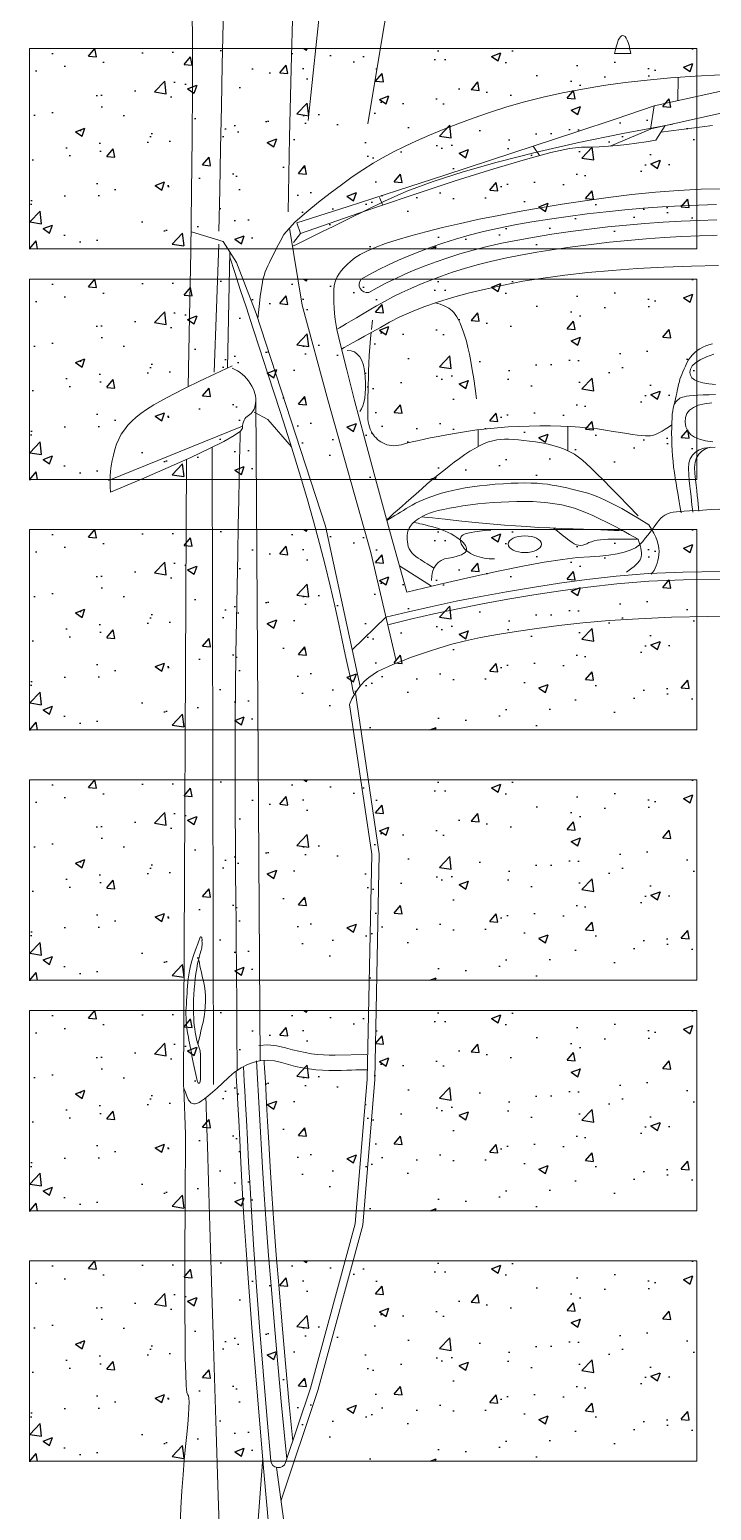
# Model space of a CAD drawing. Header units: millimetres. Extents: x 971.3 to 1010.6, y 593 to 619.8.
# Drawn here: x 979.431 to 980.453, y 597.868 to 600.087 of the extents above; entities that cross this region are included whole.
import ezdxf

# ---------------------------------------------------------------- set-up
doc = ezdxf.new("R2010")
doc.units = ezdxf.units.MM
doc.layers.add('1', color=253, linetype='Continuous', lineweight=0)
doc.layers.add('_mobiliário', color=7, linetype='Continuous', lineweight=5)
doc.layers.add('JANELA-V', color=40, linetype='Continuous')

# ---------------------------------------------------------------- blocks, each defined once
blk = doc.blocks.new('A$C0D511125')
at = {"layer": '_mobiliário'}
for p, q in [((1.3179, 0.8083), (1.2963, 0.822)), ((1.2674, 0.8056), (1.3019, 0.8003)), ((1.1901, 0.7711), (1.1903, 0.7472)), ((1.4393, 0.275), (1.4571, 0.2589)), ((1.4399, 0.2783), (1.4558, 0.2836)), ((1.4691, 0.273), (1.4558, 0.2836)), ((3.0099, 0.2185), (3.0697, 0.2231)), ((3.0697, 0.2231), (3.1351, 0.2283)), ((3.1351, 0.2283), (3.206, 0.2342)), ((3.136, 0.217), (3.207, 0.2229)), ((3.207, 0.2229), (3.2835, 0.2295)), ((3.435, 0.2148), (3.263, 0.2277)), ((3.2835, 0.2295), (3.3656, 0.2368)), ((2.6852, 0.1994), (2.7067, 0.2005)), ((2.7067, 0.2005), (2.7212, 0.2013)), ((2.7212, 0.2013), (2.7404, 0.2023)), ((2.7404, 0.2023), (2.7643, 0.2036)), ((2.7643, 0.2036), (2.7929, 0.2052)), ((2.7643, 0.2036), (2.7929, 0.2052)), ((2.7929, 0.2052), (2.8262, 0.2069)), ((2.8262, 0.2069), (2.8642, 0.209)), ((2.8268, 0.1956), (2.8648, 0.1976)), ((2.8641, 0.209), (2.9072, 0.2115)), ((2.8648, 0.1976), (2.9079, 0.2001)), ((2.9071, 0.2115), (2.9558, 0.2147)), ((2.9079, 0.2001), (2.9565, 0.2033)), ((2.9557, 0.2147), (3.01, 0.2185)), ((2.9565, 0.2033), (3.0108, 0.2072)), ((3.0108, 0.2072), (3.0706, 0.2117)), ((3.0706, 0.2117), (3.136, 0.217)), ((2.6922, 0.1884), (2.6974, 0.1887)), ((2.6974, 0.1887), (2.7073, 0.1892)), ((2.7073, 0.1892), (2.7218, 0.19)), ((2.7218, 0.19), (2.741, 0.191)), ((2.741, 0.191), (2.7649, 0.1923)), ((2.7649, 0.1923), (2.7935, 0.1938)), ((2.7935, 0.1938), (2.8268, 0.1956)), ((1.6607, 0.1561), (1.4718, 0.163)), ((2.7172, 0.1115), (2.7852, 0.1137))]:
    blk.add_line(p, q, dxfattribs=at)
for points in [[(1.8683, 0.8453), (1.8632, 0.8444), (1.8577, 0.8435), (1.8518, 0.8425), (1.8456, 0.8415), (1.8389, 0.8404), (1.8319, 0.8392), (1.8245, 0.838), (1.8167, 0.8367), (1.8087, 0.8355), (1.8007, 0.8344), (1.7925, 0.8335), (1.7842, 0.8327), (1.7759, 0.8322), (1.7675, 0.8317), (1.759, 0.8315), (1.7504, 0.8314), (1.7422, 0.8315), (1.7348, 0.8317), (1.7283, 0.832), (1.7225, 0.8324), (1.7176, 0.833), (1.7136, 0.8336), (1.7104, 0.8345), (1.7079, 0.8354), (1.706, 0.8364), (1.7043, 0.8376), (1.7027, 0.8389), (1.7013, 0.8404), (1.7001, 0.8419), (1.699, 0.8436), (1.6981, 0.8454), (1.6973, 0.8473), (1.6967, 0.8498), (1.6961, 0.8534), (1.6955, 0.8579), (1.695, 0.8635), (1.6945, 0.8702), (1.6941, 0.8779), (1.6937, 0.8866), (1.6934, 0.8963)], [(1.2216, 0.9039), (1.2235, 0.866), (1.226, 0.8299), (1.2293, 0.7955), (1.2332, 0.7626), (1.2376, 0.7307), (1.2427, 0.7), (1.2484, 0.6703), (1.2547, 0.6418), (1.2616, 0.6143), (1.2691, 0.5879), (1.2772, 0.5627), (1.2856, 0.5386), (1.294, 0.5158), (1.3023, 0.4942), (1.3106, 0.474), (1.3189, 0.455), (1.3272, 0.4372), (1.3354, 0.4208), (1.3436, 0.4056), (1.3522, 0.3908), (1.3619, 0.3756), (1.3724, 0.36), (1.3839, 0.3439), (1.3963, 0.3273), (1.4097, 0.3103), (1.424, 0.2929), (1.4393, 0.275)], [(1.9851, 0.4403), (1.899, 0.4165), (1.8231, 0.3958), (1.7575, 0.378), (1.7021, 0.3634), (1.657, 0.3517), (1.6221, 0.343), (1.5974, 0.3374), (1.5829, 0.3348), (1.5739, 0.3339), (1.5655, 0.3332), (1.5577, 0.3327), (1.5506, 0.3325), (1.5442, 0.3326), (1.5384, 0.3329), (1.5332, 0.3334), (1.5286, 0.3342), (1.5244, 0.3355), (1.52, 0.3375), (1.5156, 0.3401), (1.511, 0.3435), (1.5064, 0.3475), (1.5017, 0.3522), (1.4968, 0.3576), (1.4919, 0.3637), (1.4869, 0.3714), (1.4817, 0.3815), (1.4763, 0.394), (1.4708, 0.409), (1.4651, 0.4264), (1.4592, 0.4463), (1.4532, 0.4686), (1.447, 0.4933), (1.4409, 0.5198), (1.4349, 0.5475), (1.4291, 0.5763), (1.4234, 0.6063), (1.418, 0.6375), (1.4127, 0.6698), (1.4076, 0.7033), (1.4027, 0.7379), (1.3984, 0.7729), (1.3949, 0.8074), (1.3923, 0.8414), (1.3906, 0.8749), (1.3898, 0.9079)], [(1.5233, 0.3729), (1.5161, 0.3856), (1.5089, 0.3992), (1.502, 0.4134), (1.4952, 0.4282), (1.4886, 0.4436), (1.4823, 0.4596), (1.4761, 0.4762), (1.47, 0.4936), (1.4641, 0.5123), (1.4584, 0.5324), (1.453, 0.5536), (1.448, 0.5761), (1.4432, 0.5999), (1.4387, 0.6249), (1.4345, 0.6512), (1.4305, 0.6788), (1.4268, 0.7069), (1.4236, 0.7348), (1.4208, 0.7625), (1.4184, 0.79), (1.4164, 0.8173), (1.4149, 0.8443), (1.4138, 0.8712), (1.4131, 0.8978)], [(1.543, 0.3843), (1.536, 0.3965), (1.5292, 0.4095), (1.5225, 0.4231), (1.516, 0.4374), (1.5096, 0.4523), (1.5035, 0.4678), (1.4975, 0.4839), (1.4916, 0.5008), (1.4858, 0.5188), (1.4803, 0.5382), (1.4751, 0.5589), (1.4702, 0.5809), (1.4655, 0.6042), (1.4611, 0.6288), (1.4569, 0.6547), (1.453, 0.6819), (1.4494, 0.7097), (1.4462, 0.7373), (1.4434, 0.7646), (1.4411, 0.7918), (1.4391, 0.8187), (1.4376, 0.8455), (1.4365, 0.872), (1.4358, 0.8983)], [(1.5971, 0.3374), (1.5949, 0.3411), (1.5921, 0.3458), (1.5887, 0.3515), (1.5847, 0.3583), (1.5801, 0.3661), (1.5749, 0.3749), (1.5691, 0.3848), (1.5626, 0.3957), (1.556, 0.4074), (1.5494, 0.4198), (1.543, 0.4329), (1.5368, 0.4466), (1.5307, 0.4609), (1.5247, 0.476), (1.5188, 0.4916), (1.5131, 0.508), (1.5076, 0.5254), (1.5023, 0.5441), (1.4972, 0.5642), (1.4924, 0.5856), (1.4878, 0.6084), (1.4835, 0.6326), (1.4794, 0.6581), (1.4755, 0.685), (1.4719, 0.7125), (1.4688, 0.7397), (1.466, 0.7668), (1.4637, 0.7936), (1.4618, 0.8202), (1.4603, 0.8466), (1.4592, 0.8728), (1.4585, 0.8987)], [(1.6264, 0.3441), (1.6241, 0.3481), (1.6211, 0.3536), (1.6173, 0.3604), (1.6128, 0.3685), (1.6075, 0.3781), (1.6014, 0.389), (1.5945, 0.4014), (1.5869, 0.4151), (1.579, 0.4303), (1.5715, 0.4472), (1.5642, 0.4657), (1.5571, 0.4859), (1.5504, 0.5078), (1.5439, 0.5312), (1.5378, 0.5564), (1.5319, 0.5832), (1.5264, 0.6117), (1.5215, 0.6419), (1.5172, 0.674), (1.5134, 0.7078), (1.5103, 0.7434), (1.5077, 0.7807), (1.5056, 0.8198), (1.5042, 0.8607), (1.5032, 0.9007)], [(1.7088, 0.835), (1.7041, 0.8361), (1.6996, 0.8371), (1.6953, 0.838), (1.6913, 0.8389), (1.6874, 0.8398), (1.6839, 0.8406), (1.6805, 0.8413), (1.6774, 0.842), (1.6743, 0.8428), (1.671, 0.8437), (1.6675, 0.8449), (1.6638, 0.8463), (1.6599, 0.8479), (1.6558, 0.8497), (1.6515, 0.8517), (1.6469, 0.8539), (1.6425, 0.8564), (1.6384, 0.8592), (1.6347, 0.8622), (1.6313, 0.8655), (1.6284, 0.8692), (1.6258, 0.8731), (1.6235, 0.8773), (1.6217, 0.8818), (1.6201, 0.8865), (1.6186, 0.8916)], [(1.7057, 0.8906), (1.7071, 0.8799), (1.7094, 0.8708), (1.7126, 0.8635), (1.7167, 0.8579), (1.7217, 0.854), (1.7276, 0.8518), (1.7345, 0.8513), (1.7413, 0.8524), (1.7473, 0.8551), (1.7523, 0.8594), (1.7564, 0.8652), (1.7596, 0.8726), (1.7618, 0.8816), (1.7632, 0.8922)], [(1.771, 0.8958), (1.7716, 0.8871), (1.7728, 0.879), (1.7751, 0.8722), (1.7785, 0.8666), (1.7829, 0.8622), (1.7884, 0.859), (1.795, 0.857), (1.8027, 0.8562), (1.8114, 0.8566), (1.8204, 0.8575), (1.8288, 0.8584), (1.8367, 0.8593), (1.8439, 0.8601), (1.8505, 0.8608), (1.8566, 0.8614), (1.8621, 0.862), (1.867, 0.8625)], [(2.0223, 0.4097), (2.0141, 0.4432), (2.0061, 0.4778), (1.9986, 0.5133), (1.9914, 0.5499), (1.9845, 0.5875), (1.9781, 0.6261), (1.972, 0.6658), (1.9663, 0.7064), (1.9614, 0.7496), (1.9578, 0.7968), (1.9555, 0.8481), (1.9545, 0.9035), (1.9548, 0.9628)], [(2.0334, 0.4125), (2.0251, 0.4459), (2.0172, 0.4803), (2.0097, 0.5156), (2.0025, 0.552), (1.9957, 0.5894), (1.9893, 0.6278), (1.9833, 0.6673), (1.9776, 0.7077), (1.9727, 0.7507), (1.9691, 0.7977), (1.9668, 0.8487), (1.9659, 0.9038), (1.9662, 0.9629)], [(1.2675, 0.8056), (1.2379, 0.94)], [(1.2672, 0.9527), (1.3011, 0.8005)], [(1.6339, 0.8939), (1.638, 0.8828), (1.6422, 0.8737), (1.6467, 0.8668), (1.6513, 0.8619), (1.6562, 0.8592), (1.6609, 0.8584), (1.6651, 0.8591), (1.6687, 0.8613), (1.6718, 0.8652), (1.6743, 0.8706), (1.6764, 0.8776), (1.6778, 0.8862), (1.6788, 0.8963)], [(1.9851, 0.4403), (1.9733, 0.4899), (1.963, 0.535), (1.9542, 0.5755), (1.9469, 0.6116), (1.9411, 0.6431), (1.9369, 0.6701), (1.9341, 0.6925), (1.9328, 0.7105), (1.932, 0.7254), (1.9306, 0.7389), (1.9287, 0.7509), (1.9262, 0.7614), (1.9231, 0.7704), (1.9195, 0.778), (1.9153, 0.7841), (1.9106, 0.7888), (1.9057, 0.7926), (1.9011, 0.7962), (1.8968, 0.7995), (1.8927, 0.8027), (1.8888, 0.8056), (1.8853, 0.8083), (1.8819, 0.8108), (1.8789, 0.8131), (1.8761, 0.8155), (1.8737, 0.8183), (1.8716, 0.8215), (1.8698, 0.8251), (1.8683, 0.8292), (1.8672, 0.8337), (1.8664, 0.8385), (1.8659, 0.8438), (1.8656, 0.8501), (1.8652, 0.8577), (1.8646, 0.8668), (1.8641, 0.8773), (1.8634, 0.8893), (1.8627, 0.9026)], [(2.1509, 0.3557), (2.1427, 0.3595), (2.1352, 0.3636), (2.1283, 0.3682), (2.122, 0.3732), (2.1162, 0.3786), (2.1111, 0.3844), (2.1065, 0.3907), (2.1025, 0.3973), (2.0988, 0.4047), (2.0948, 0.4133), (2.0906, 0.4231), (2.0863, 0.434), (2.0818, 0.4461), (2.0771, 0.4594), (2.0722, 0.4738), (2.0671, 0.4894), (2.062, 0.5069), (2.057, 0.5269), (2.0522, 0.5494), (2.0476, 0.5745), (2.0431, 0.6021), (2.0387, 0.6322), (2.0346, 0.6649), (2.0306, 0.7001), (2.027, 0.739), (2.0243, 0.7827), (2.0223, 0.8313), (2.0211, 0.8848), (2.0207, 0.9431)], [(3.277, 0.2481), (3.3672, 0.2606)], [(1.2966, 0.892), (1.3065, 0.8155)], [(1.7713, 0.8883), (1.7736, 0.8814), (1.7769, 0.8758), (1.7814, 0.8714), (1.7869, 0.8682), (1.7935, 0.8662), (1.8012, 0.8654), (1.8099, 0.8658), (1.8189, 0.8668), (1.8273, 0.8677), (1.8351, 0.8685), (1.8424, 0.8693), (1.849, 0.87), (1.8551, 0.8706), (1.8606, 0.8712), (1.8654, 0.8717)], [(1.2598, 0.8406), (1.2252, 0.8413)], [(1.2944, 0.8332), (1.3082, 0.7596), (1.3222, 0.6919), (1.3362, 0.63), (1.3503, 0.5739), (1.3646, 0.5236), (1.379, 0.4792), (1.3934, 0.4405), (1.408, 0.4077), (1.4219, 0.3794), (1.4342, 0.3543), (1.4449, 0.3325), (1.454, 0.3139), (1.4616, 0.2985), (1.4675, 0.2863), (1.4719, 0.2774), (1.4747, 0.2717)], [(1.7383, 0.8316), (1.7418, 0.8266), (1.7448, 0.8219), (1.7475, 0.8175), (1.7497, 0.8134), (1.7515, 0.8097), (1.7529, 0.8062), (1.7538, 0.8031), (1.7544, 0.8003), (1.7546, 0.7971), (1.7545, 0.7929), (1.7541, 0.7876), (1.7534, 0.7812), (1.7524, 0.7738), (1.7512, 0.7653), (1.7496, 0.7558), (1.7478, 0.7452), (1.7459, 0.7338), (1.7443, 0.7218), (1.7429, 0.7091), (1.7418, 0.6959), (1.7409, 0.6821), (1.7403, 0.6677), (1.7399, 0.6527), (1.7398, 0.6371), (1.74, 0.6213), (1.7405, 0.6055), (1.7413, 0.59), (1.7424, 0.5745), (1.7439, 0.5591), (1.7458, 0.5439), (1.7479, 0.5288), (1.7504, 0.5139), (1.753, 0.4996), (1.7554, 0.4867), (1.7576, 0.4751), (1.7597, 0.4648), (1.7616, 0.4559), (1.7633, 0.4483), (1.7649, 0.442), (1.7663, 0.437), (1.7675, 0.4328), (1.7683, 0.4287), (1.7688, 0.4248), (1.769, 0.4211), (1.7688, 0.4176), (1.7683, 0.4142), (1.7675, 0.4109), (1.7663, 0.4079), (1.7649, 0.405), (1.7633, 0.4022), (1.7616, 0.3997), (1.7597, 0.3973), (1.7576, 0.395), (1.7554, 0.393), (1.753, 0.3911), (1.7504, 0.3893), (1.7476, 0.3878), (1.7446, 0.3864), (1.7413, 0.3853), (1.7378, 0.3843), (1.734, 0.3836), (1.73, 0.3831), (1.7257, 0.3828), (1.7212, 0.3827), (1.7162, 0.3827), (1.7104, 0.3828), (1.7037, 0.3829), (1.6963, 0.383), (1.6881, 0.3832), (1.6792, 0.3834), (1.6694, 0.3837), (1.6589, 0.384), (1.6476, 0.3844), (1.6359, 0.3851), (1.6236, 0.3859), (1.6108, 0.387), (1.6021, 0.3878)], [(1.8857, 0.7977), (1.892, 0.8017), (1.8981, 0.8051), (1.9039, 0.8079), (1.9096, 0.8101), (1.915, 0.8117), (1.9201, 0.8126), (1.925, 0.813), (1.9297, 0.8127), (1.9342, 0.812), (1.9385, 0.8111), (1.9424, 0.81), (1.9462, 0.8087), (1.9497, 0.8072), (1.953, 0.8054), (1.956, 0.8034), (1.9588, 0.8013)], [(1.2674, 0.8056), (1.2864, 0.7493), (1.3061, 0.6902), (1.3265, 0.6284), (1.3477, 0.5638), (1.3696, 0.4965), (1.3923, 0.4265), (1.4158, 0.3538), (1.4399, 0.2783)], [(1.3019, 0.8003), (1.3267, 0.7409)], [(1.4558, 0.2836), (1.426, 0.3695), (1.4001, 0.4456), (1.3782, 0.5121), (1.3603, 0.5688), (1.3464, 0.6158), (1.3364, 0.653), (1.3305, 0.6805), (1.3285, 0.6983), (1.3283, 0.7113), (1.3278, 0.7246), (1.327, 0.738), (1.3258, 0.7516), (1.3243, 0.7655), (1.3225, 0.7795), (1.3203, 0.7938), (1.3179, 0.8083)], [(1.8857, 0.7977), (1.8769, 0.7835), (1.8689, 0.7702), (1.8618, 0.7577), (1.8556, 0.746), (1.8502, 0.7352), (1.8457, 0.7251), (1.8421, 0.7159), (1.8393, 0.7076), (1.8371, 0.6997), (1.835, 0.6919), (1.8331, 0.6843), (1.8313, 0.6768), (1.8298, 0.6694), (1.8284, 0.6621), (1.8271, 0.655), (1.826, 0.648), (1.8252, 0.6407), (1.8245, 0.6327), (1.8242, 0.6241), (1.824, 0.6148), (1.8242, 0.6049), (1.8245, 0.5943), (1.8252, 0.583), (1.826, 0.5711), (1.8271, 0.5591), (1.8284, 0.5478), (1.8298, 0.5369), (1.8313, 0.5267), (1.8331, 0.5171), (1.835, 0.508), (1.8371, 0.4995), (1.8393, 0.4916), (1.8416, 0.4842), (1.844, 0.4772), (1.8465, 0.4706), (1.8489, 0.4644), (1.8514, 0.4587), (1.854, 0.4533), (1.8566, 0.4484), (1.8592, 0.4439), (1.8618, 0.4396), (1.8644, 0.4354), (1.867, 0.4312), (1.8696, 0.4271), (1.8721, 0.423), (1.8745, 0.419), (1.877, 0.4151), (1.8794, 0.4111)], [(1.907, 0.7818), (1.9117, 0.7834), (1.9161, 0.7848), (1.9202, 0.7858), (1.9239, 0.7865), (1.9272, 0.7868), (1.9302, 0.7869), (1.9328, 0.7866), (1.9351, 0.786), (1.9373, 0.785), (1.9396, 0.7835), (1.942, 0.7815), (1.9445, 0.7791), (1.9471, 0.7762), (1.9499, 0.7728), (1.9528, 0.7689), (1.9558, 0.7646)], [(1.1903, 0.7472), (1.1841, 0.7485), (1.1787, 0.7498), (1.1742, 0.7513), (1.1705, 0.7527), (1.1676, 0.7543), (1.1655, 0.7559), (1.1642, 0.7576), (1.1638, 0.7594), (1.1641, 0.7611), (1.1653, 0.7628), (1.1674, 0.7644), (1.1703, 0.7659), (1.174, 0.7674), (1.1785, 0.7687), (1.1839, 0.7699), (1.1901, 0.7711)], [(1.8782, 0.4108), (1.8739, 0.4157), (1.8692, 0.421), (1.8641, 0.4268), (1.8586, 0.433), (1.8528, 0.4397), (1.8465, 0.4468), (1.8398, 0.4544), (1.8327, 0.4625), (1.8255, 0.4707), (1.8186, 0.4788), (1.8119, 0.4869), (1.8055, 0.4949), (1.7993, 0.5028), (1.7934, 0.5106), (1.7877, 0.5184), (1.7822, 0.5261), (1.7773, 0.5335), (1.7729, 0.5408), (1.7691, 0.5478), (1.766, 0.5545), (1.7635, 0.561), (1.7616, 0.5673), (1.7603, 0.5733), (1.7597, 0.5791), (1.7595, 0.5849), (1.7595, 0.5913), (1.7598, 0.5982), (1.7604, 0.6056), (1.7611, 0.6134), (1.7622, 0.6218), (1.7635, 0.6306), (1.765, 0.64), (1.7668, 0.6493), (1.7691, 0.6581), (1.7717, 0.6664), (1.7746, 0.6741), (1.778, 0.6813), (1.7817, 0.688), (1.7858, 0.6941), (1.7902, 0.6996), (1.7956, 0.7056), (1.8023, 0.7127), (1.8105, 0.7211), (1.8201, 0.7308), (1.8311, 0.7417), (1.8434, 0.7538), (1.8573, 0.7672), (1.8725, 0.7818)], [(1.9497, 0.4805), (1.9483, 0.4782), (1.9467, 0.4758), (1.945, 0.4731), (1.9432, 0.4703), (1.9413, 0.4673), (1.9392, 0.4641), (1.9371, 0.4607), (1.9348, 0.4572), (1.9324, 0.4537), (1.9299, 0.4507), (1.9271, 0.4481), (1.9242, 0.4459), (1.9212, 0.4441), (1.9179, 0.4427), (1.9145, 0.4418), (1.911, 0.4413), (1.9074, 0.441), (1.9041, 0.441), (1.9009, 0.4412), (1.898, 0.4416), (1.8953, 0.4422), (1.8928, 0.443), (1.8905, 0.444), (1.8884, 0.4452), (1.8864, 0.4467), (1.8844, 0.4485), (1.8824, 0.4505), (1.8804, 0.4528), (1.8784, 0.4555), (1.8765, 0.4584), (1.8745, 0.4616), (1.8725, 0.4651), (1.8705, 0.4692), (1.8686, 0.4742), (1.8667, 0.4801), (1.8648, 0.487), (1.863, 0.4947), (1.8613, 0.5034), (1.8596, 0.5129), (1.8579, 0.5234), (1.8563, 0.5344), (1.855, 0.5455), (1.8538, 0.5568), (1.8529, 0.5681), (1.8522, 0.5796), (1.8517, 0.5912), (1.8513, 0.603), (1.8512, 0.6148), (1.8515, 0.6265), (1.8521, 0.6379), (1.8531, 0.6487), (1.8546, 0.6592), (1.8564, 0.6693), (1.8587, 0.6789), (1.8614, 0.6882), (1.8645, 0.697), (1.8681, 0.7058), (1.8721, 0.7152), (1.8767, 0.7251), (1.8818, 0.7354), (1.8873, 0.7463), (1.8934, 0.7576), (1.8999, 0.7694), (1.907, 0.7818)], [(1.8906, 0.6573), (1.8927, 0.66), (1.8949, 0.6627), (1.8972, 0.6656), (1.8995, 0.6685), (1.902, 0.6715), (1.9045, 0.6746), (1.907, 0.6778), (1.9096, 0.6811), (1.912, 0.6844), (1.9139, 0.6876), (1.9152, 0.6908), (1.9159, 0.694), (1.9162, 0.6971), (1.9158, 0.7002), (1.915, 0.7033), (1.9136, 0.7063), (1.912, 0.7094), (1.9107, 0.713), (1.9096, 0.7171), (1.9086, 0.7215), (1.9079, 0.7263), (1.9074, 0.7316), (1.9071, 0.7373), (1.907, 0.7434), (1.907, 0.7495), (1.907, 0.7552), (1.907, 0.7606), (1.907, 0.7656), (1.907, 0.7702), (1.907, 0.7744), (1.907, 0.7783), (1.907, 0.7818)], [(1.8945, 0.7596), (1.8942, 0.7537), (1.894, 0.7464), (1.8936, 0.7374), (1.8932, 0.7269), (1.8928, 0.7148), (1.8923, 0.7011), (1.8917, 0.6859), (1.891, 0.6692), (1.8903, 0.6517), (1.8895, 0.6345), (1.8885, 0.6176), (1.8874, 0.6009), (1.8862, 0.5845), (1.8848, 0.5683), (1.8834, 0.5523), (1.8818, 0.5367), (1.8802, 0.5219), (1.8788, 0.5087), (1.8775, 0.4971), (1.8765, 0.487), (1.8756, 0.4785), (1.8748, 0.4717), (1.8743, 0.4664), (1.8739, 0.4626)], [(1.7408, 0.6784), (1.7766, 0.6784)], [(1.327, 0.6271), (1.3409, 0.6363)], [(1.294, 0.3829), (1.1518, 0.4066), (1.011, 0.4315), (0.8715, 0.4575), (0.7332, 0.4846), (0.5962, 0.5129), (0.4606, 0.5423), (0.3262, 0.5728), (0.1931, 0.6045)], [(1.8937, 0.5645), (1.8944, 0.5557), (1.8952, 0.5479), (1.8961, 0.5411), (1.897, 0.5353), (1.8981, 0.5305), (1.8992, 0.5267), (1.9004, 0.5239), (1.9017, 0.5221), (1.9031, 0.5209), (1.9046, 0.5201), (1.9062, 0.5196), (1.908, 0.5194), (1.9099, 0.5196), (1.9119, 0.5201), (1.914, 0.5209), (1.9163, 0.5221), (1.9185, 0.5235), (1.9207, 0.5252), (1.9227, 0.5272), (1.9246, 0.5294), (1.9263, 0.5318), (1.928, 0.5345), (1.9295, 0.5374), (1.9309, 0.5406), (1.9321, 0.544), (1.9332, 0.5474), (1.9341, 0.5509), (1.9348, 0.5545), (1.9354, 0.5582), (1.9358, 0.562), (1.9361, 0.5658), (1.9362, 0.5698)], [(1.558, 0.4823), (1.5591, 0.4862), (1.5603, 0.4899), (1.5616, 0.4933), (1.563, 0.4966), (1.5645, 0.4996), (1.5662, 0.5025), (1.568, 0.5051), (1.57, 0.5075), (1.5723, 0.5098), (1.5753, 0.5121), (1.5789, 0.5145), (1.5832, 0.5168), (1.5882, 0.5191), (1.5938, 0.5214), (1.6001, 0.5237), (1.6071, 0.5261), (1.6149, 0.5284), (1.6239, 0.5306), (1.6339, 0.5328), (1.6449, 0.535), (1.6571, 0.5371), (1.6703, 0.5392), (1.6846, 0.5413), (1.7, 0.5433)], [(1.7455, 0.5459), (1.7701, 0.5459)], [(1.8819, 0.4511), (1.8823, 0.4525), (1.8828, 0.4545), (1.8834, 0.457), (1.8841, 0.4599), (1.885, 0.4634), (1.886, 0.4675), (1.8871, 0.472), (1.8884, 0.477), (1.8898, 0.4822), (1.8914, 0.4873), (1.8931, 0.4922), (1.895, 0.4969), (1.8971, 0.5015), (1.8993, 0.5058), (1.9017, 0.5101), (1.9043, 0.5141), (1.9069, 0.5178), (1.9095, 0.521), (1.9119, 0.5236), (1.9143, 0.5257), (1.9165, 0.5273), (1.9187, 0.5283), (1.9209, 0.5288), (1.9229, 0.5287), (1.9248, 0.528), (1.9266, 0.5265), (1.9283, 0.5244), (1.9299, 0.5214), (1.9313, 0.5177), (1.9326, 0.5133), (1.9338, 0.5081), (1.9348, 0.5022), (1.9362, 0.4963), (1.9384, 0.4912), (1.9414, 0.4869), (1.9451, 0.4833), (1.9497, 0.4806), (1.955, 0.4786), (1.9611, 0.4774), (1.968, 0.477)], [(1.9462, 0.4295), (1.9764, 0.4769)], [(1.2888, 0.295), (1.1067, 0.3139), (0.9408, 0.3326), (0.7913, 0.351), (0.658, 0.3693), (0.5411, 0.3873), (0.4405, 0.4051), (0.3562, 0.4227), (0.2882, 0.4401)], [(2.0865, 0.4247), (1.9264, 0.3873), (1.7013, 0.324), (1.5616, 0.2862), (1.448, 0.2672)], [(1.4028, 0.4002), (1.4139, 0.405)], [(2.0703, 0.3599), (2.0223, 0.4097)], [(3.3254, 0.2548), (3.1634, 0.3093), (2.9192, 0.3754), (2.7046, 0.3933), (2.3712, 0.3999), (2.1308, 0.3642)], [(1.5974, 0.3883), (1.5835, 0.3897)], [(1.6283, 0.3525), (1.6289, 0.3581), (1.6307, 0.3631), (1.6337, 0.3674), (1.638, 0.371), (1.6434, 0.374), (1.65, 0.3763), (1.6578, 0.378), (1.6668, 0.379), (1.676, 0.3794), (1.6845, 0.3795), (1.6921, 0.3791), (1.699, 0.3783), (1.7051, 0.3771), (1.7104, 0.3755), (1.7148, 0.3735), (1.7186, 0.371)], [(2.654, 0.2218), (2.6533, 0.2353), (2.6545, 0.2487), (2.6575, 0.2612), (2.6605, 0.2718), (2.6628, 0.2813), (2.6647, 0.2906), (2.6663, 0.2997), (2.6674, 0.3086), (2.6682, 0.3173), (2.6685, 0.3259), (2.6685, 0.3345), (2.6673, 0.3817)], [(2.7149, 0.1107), (2.7153, 0.1108), (2.7161, 0.1111), (2.7172, 0.1115), (2.7188, 0.112), (2.7208, 0.1127), (2.7232, 0.1136), (2.726, 0.1146), (2.7292, 0.1157), (2.7324, 0.117), (2.735, 0.1184), (2.7371, 0.1201), (2.7387, 0.1218), (2.7397, 0.1238), (2.7402, 0.1259), (2.7402, 0.1282), (2.7397, 0.1307), (2.7384, 0.1337), (2.7361, 0.1375), (2.7329, 0.142), (2.7286, 0.1474), (2.7233, 0.1537), (2.7171, 0.1607), (2.7099, 0.1685), (2.7016, 0.1772), (2.6937, 0.1863), (2.6872, 0.1957), (2.6822, 0.2052), (2.6787, 0.2149), (2.6766, 0.2248), (2.6761, 0.2348), (2.677, 0.2451), (2.6795, 0.2555), (2.6824, 0.2659), (2.685, 0.2762), (2.6871, 0.2864), (2.6887, 0.2964), (2.69, 0.3062), (2.6908, 0.3159), (2.6912, 0.3254), (2.6912, 0.3348), (2.691, 0.3437), (2.6908, 0.3518), (2.6906, 0.359), (2.6904, 0.3653), (2.6903, 0.3708), (2.6902, 0.3755), (2.6901, 0.3793), (2.69, 0.3822)], [(2.1354, 0.3622), (2.1299, 0.361), (2.1214, 0.3592), (2.1097, 0.3567), (2.095, 0.3535), (2.0771, 0.3496), (2.0562, 0.3451), (2.0322, 0.3399), (2.0052, 0.3341), (1.9759, 0.3275), (1.9453, 0.3201), (1.9134, 0.3118), (1.8802, 0.3028), (1.8456, 0.2929), (1.8097, 0.2822), (1.7725, 0.2707), (1.734, 0.2584), (1.6959, 0.246), (1.66, 0.2343), (1.6263, 0.2233), (1.5948, 0.2131), (1.5655, 0.2036), (1.5384, 0.1947), (1.5134, 0.1866), (1.4907, 0.1792)], [(2.1242, 0.3714), (1.8877, 0.3203), (1.5738, 0.2182)], [(1.4239, 0.2652), (1.3135, 0.2675), (1.2129, 0.2698), (1.1221, 0.2721), (1.0409, 0.2745), (0.9696, 0.2769), (0.908, 0.2792), (0.8561, 0.2817), (0.814, 0.2841), (0.7737, 0.2868), (0.7272, 0.2902), (0.6746, 0.2943), (0.6159, 0.299), (0.5511, 0.3044), (0.4801, 0.3104), (0.403, 0.3171), (0.3198, 0.3244)], [(1.7195, 0.2153), (1.7301, 0.2354), (1.7708, 0.2702)], [(2.6764, 0.2298), (2.6797, 0.23), (2.6878, 0.2305), (2.7005, 0.2312), (2.7178, 0.2322), (2.7397, 0.2335), (2.7663, 0.235), (2.7975, 0.2368), (2.8334, 0.2389), (2.8733, 0.2414), (2.9166, 0.2443), (2.9633, 0.2478), (3.0133, 0.2518), (3.0668, 0.2563), (3.1237, 0.2614), (3.184, 0.2669), (3.2383, 0.2721)], [(2.677, 0.2185), (2.8341, 0.2276), (2.874, 0.23), (2.9174, 0.233), (2.9641, 0.2365), (3.0143, 0.2405), (3.0678, 0.245), (3.1247, 0.2501), (3.1851, 0.2556), (3.2648, 0.2632)], [(3.4195, 0.1655), (3.3189, 0.1622), (3.2075, 0.1587), (3.0977, 0.1553), (3.0024, 0.1523), (2.9214, 0.1498), (2.8547, 0.1478), (2.8023, 0.1462), (2.7643, 0.145), (2.7407, 0.1443), (2.7313, 0.144)], [(1.4571, 0.2589), (1.4674, 0.2535), (1.4766, 0.2488), (1.4849, 0.2445), (1.4922, 0.2408), (1.4984, 0.2377), (1.5037, 0.2351), (1.508, 0.2331), (1.5123, 0.2313), (1.5176, 0.2297), (1.5239, 0.2281), (1.5312, 0.2267), (1.5395, 0.2253), (1.5488, 0.224), (1.5591, 0.2228), (1.5812, 0.2206)], [(2.6768, 0.224), (1.7044, 0.2174)], [(1.682, 0.1179), (1.5783, 0.1198), (1.4826, 0.1214), (1.3947, 0.1226), (1.3147, 0.1235), (1.2426, 0.1239), (1.1783, 0.1241), (1.122, 0.1238)], [(0.4126, 0.2176), (0.4862, 0.2082), (0.5583, 0.1999), (0.6289, 0.1926), (0.698, 0.1865), (0.7656, 0.1815), (0.8317, 0.1775), (0.8962, 0.1746), (0.9592, 0.1728), (1.0214, 0.1716), (1.0835, 0.1704), (1.1454, 0.1692), (1.2071, 0.1679), (1.2686, 0.1667), (1.33, 0.1655), (1.3913, 0.1643), (1.4524, 0.1631)], [(1.5738, 0.2182), (1.4986, 0.1892), (1.4677, 0.1695), (1.4532, 0.1224)], [(1.8374, 0.003), (1.8182, 0.0487), (1.8011, 0.0882), (1.7862, 0.1217), (1.7733, 0.1491), (1.7626, 0.1704), (1.7539, 0.1856), (1.7474, 0.1948), (1.7429, 0.1979), (1.7397, 0.1981), (1.7367, 0.1986), (1.734, 0.1993), (1.7315, 0.2003), (1.7293, 0.2015), (1.7274, 0.203), (1.7258, 0.2047), (1.7244, 0.2067), (1.7231, 0.2088), (1.7215, 0.2106), (1.7195, 0.2122), (1.7174, 0.2137), (1.7149, 0.2149), (1.7122, 0.2159), (1.7093, 0.2167), (1.706, 0.2173), (1.7026, 0.2176), (1.6991, 0.2175), (1.6956, 0.2171), (1.692, 0.2163), (1.6884, 0.2151), (1.6846, 0.2136), (1.6809, 0.2117), (1.677, 0.2094), (1.6733, 0.2068), (1.6698, 0.204), (1.6666, 0.201), (1.6637, 0.1978), (1.661, 0.1944), (1.6585, 0.1907), (1.6564, 0.1868), (1.6545, 0.1827)], [(1.74, 0.1981), (1.8204, 0)], [(1.4832, 0.1794), (1.6543, 0.176)], [(1.6511, 0.1828), (1.6628, 0.1575), (1.6737, 0.1346), (1.6838, 0.1142), (1.693, 0.0961), (1.7014, 0.0804), (1.7089, 0.0671), (1.7155, 0.0562), (1.7213, 0.0477), (1.7268, 0.0407), (1.7327, 0.0343), (1.7389, 0.0286), (1.7454, 0.0235), (1.7522, 0.019), (1.7594, 0.0152), (1.7669, 0.012), (1.7748, 0.0094), (1.7828, 0.0073), (1.7907, 0.0056), (1.7986, 0.0042), (1.8064, 0.0032), (1.8142, 0.0026), (1.822, 0.0024), (1.8297, 0.0025), (1.8374, 0.003)], [(1.7476, 0.1944), (1.7568, 0.1943), (1.7716, 0.194), (1.7919, 0.1936), (1.8178, 0.193), (1.8492, 0.1924), (1.8861, 0.1917), (1.9286, 0.1908), (1.9767, 0.1899), (2.0271, 0.189), (2.0767, 0.1882), (2.1254, 0.1876), (2.1733, 0.1872), (2.2203, 0.187), (2.2665, 0.187), (2.3119, 0.1871), (2.3564, 0.1874), (2.3987, 0.1878), (2.4376, 0.1881), (2.4731, 0.1884), (2.5051, 0.1887), (2.5337, 0.1889), (2.5589, 0.1891), (2.5806, 0.1893), (2.5988, 0.1894), (2.6147, 0.1895), (2.6294, 0.1896), (2.6428, 0.1896), (2.655, 0.1897), (2.6659, 0.1898), (2.6756, 0.1898), (2.684, 0.1899), (2.6912, 0.1899)], [(1.7714, 0.1529), (2.7117, 0.155)], [(2.5136, 0.1368), (2.5126, 0.1372), (2.5117, 0.1375), (2.5107, 0.1377), (2.5096, 0.1379), (2.5085, 0.138), (2.5074, 0.1381), (2.5062, 0.1382), (2.505, 0.1382), (2.5039, 0.1382), (2.5028, 0.1382), (2.5017, 0.1382), (2.5008, 0.1381), (2.4999, 0.1381), (2.4991, 0.1382), (2.4983, 0.1382), (2.4977, 0.1382), (2.4971, 0.1382), (2.4965, 0.1381), (2.496, 0.1381), (2.4956, 0.138), (2.4952, 0.1379), (2.4949, 0.1378), (2.4947, 0.1376), (2.4945, 0.1374), (2.4943, 0.1372), (2.4942, 0.137), (2.4941, 0.1368), (2.4941, 0.1365), (2.4941, 0.1363), (2.4941, 0.1361), (2.4942, 0.1358), (2.4943, 0.1356)], [(2.4943, 0.1356), (2.504, 0.1318), (2.5131, 0.1285), (2.5216, 0.1256), (2.5295, 0.1232), (2.5369, 0.1212), (2.5438, 0.1196), (2.5501, 0.1185), (2.5558, 0.1178), (2.5612, 0.1173), (2.5666, 0.1168), (2.572, 0.1164), (2.5773, 0.116), (2.5826, 0.1157), (2.5879, 0.1153), (2.5931, 0.115), (2.5983, 0.1147), (2.6035, 0.1145), (2.6085, 0.1145), (2.6135, 0.1146), (2.6184, 0.1148), (2.6233, 0.1152), (2.628, 0.1157), (2.6327, 0.1163), (2.6373, 0.1171), (2.6418, 0.118), (2.6464, 0.1189), (2.651, 0.1198), (2.6556, 0.1206), (2.6603, 0.1215), (2.665, 0.1224), (2.6697, 0.1232), (2.6744, 0.1241), (2.6792, 0.125), (2.6838, 0.1259), (2.6884, 0.1269), (2.6928, 0.1279), (2.6972, 0.1289), (2.7016, 0.13), (2.7058, 0.1311), (2.71, 0.1323)], [(2.5136, 0.1368), (2.5199, 0.135), (2.5265, 0.1333), (2.5334, 0.1317), (2.5405, 0.1304), (2.5478, 0.1292), (2.5554, 0.1282), (2.5632, 0.1273), (2.5712, 0.1267), (2.5792, 0.1262), (2.5868, 0.1258), (2.594, 0.1256), (2.6009, 0.1255), (2.6073, 0.1256), (2.6134, 0.1259), (2.6192, 0.1262), (2.6245, 0.1268), (2.6296, 0.1274), (2.6346, 0.1282), (2.6395, 0.1291), (2.6443, 0.1301), (2.6489, 0.1312), (2.6534, 0.1324), (2.6578, 0.1338), (2.6621, 0.1352)], [(2.652, 0.1321), (2.6511, 0.1323), (2.6493, 0.1327), (2.6466, 0.1333), (2.643, 0.1342), (2.6385, 0.1352), (2.6331, 0.1365), (2.6268, 0.1379), (2.6196, 0.1396), (2.6119, 0.1412), (2.6043, 0.1423), (2.5967, 0.143), (2.5891, 0.1433), (2.5816, 0.1432), (2.5741, 0.1426), (2.5667, 0.1416), (2.5592, 0.1401), (2.5523, 0.1386), (2.5461, 0.1372), (2.5409, 0.136), (2.5365, 0.1351), (2.5329, 0.1343), (2.5303, 0.1337), (2.5285, 0.1333), (2.5275, 0.133)], [(2.6621, 0.1352), (2.663, 0.1355), (2.6644, 0.1356), (2.6661, 0.1358), (2.6681, 0.1359), (2.6706, 0.136), (2.6734, 0.136), (2.6766, 0.1361), (2.6802, 0.1361), (2.6839, 0.136), (2.6872, 0.136), (2.6904, 0.136), (2.6932, 0.1359), (2.6958, 0.1359), (2.6981, 0.1359), (2.7002, 0.1358), (2.702, 0.1358), (2.7036, 0.1357), (2.705, 0.1357), (2.7062, 0.1355), (2.7072, 0.1354), (2.708, 0.1352), (2.7087, 0.135), (2.7091, 0.1347), (2.7094, 0.1345), (2.7095, 0.1342), (2.7096, 0.1339), (2.7098, 0.1336), (2.7098, 0.1333), (2.7099, 0.1331), (2.71, 0.1328), (2.71, 0.1325), (2.71, 0.1323)], [(1.789, 0.1154), (2.7149, 0.1107)], [(3.3639, 0.1057), (3.3368, 0.107), (3.3114, 0.1085), (3.2879, 0.1101), (3.2662, 0.1119), (3.2462, 0.1139), (3.2284, 0.1157), (3.2129, 0.1172), (3.1998, 0.1182), (3.1891, 0.1188), (3.1808, 0.119), (3.1748, 0.1188), (3.1712, 0.1181), (3.17, 0.1171), (3.1666, 0.1159), (3.1563, 0.1149), (3.1392, 0.1141), (3.1153, 0.1135), (3.0845, 0.1131), (3.0469, 0.1129), (3.0025, 0.1128), (2.9513, 0.113), (2.8999, 0.1132), (2.8551, 0.1134), (2.8168, 0.1136), (2.7852, 0.1137)]]:
    blk.add_lwpolyline(points, dxfattribs=at)
blk.add_lwpolyline([(3.206, 0.2342), (3.267, 0.2395, 0.813252), (3.2696, 0.2616), (3.1601, 0.2984), (2.9173, 0.3642), (2.704, 0.382), (2.3719, 0.3886), (2.1509, 0.3557)], format="xyb", dxfattribs=at)
blk.add_arc((1.5312, 0.382), 0.012, 229.2079, 11.0243, dxfattribs=at)
blk.add_ellipse((1.9144, 0.6148), major_axis=(0, 0.0245), ratio=0.503901, dxfattribs=at)

msp = doc.modelspace()

# ---------------------------------------------------------------- hatches: boundary and pattern name
at = {"layer": 'JANELA-V', "true_color": 0xfbd593}
h = msp.add_hatch(dxfattribs=at)
h.set_pattern_fill('AR-CONC', color=41, scale=0.02, style=0)
h.set_pattern_definition([(50, (979.43138, 599.75848), (0.143452, -0.01255), [0.015, -0.165]), (355, (979.43138, 599.75848), (-0.02775, 0.150438), [0.012, -0.132]), (100.451, (979.44333, 599.75743), (0.115702, 0.137888), [0.012748, -0.140228]), (46.184, (979.43138, 599.79848), (0.213448, -0.033104), [0.0225, -0.2475]), (96.636, (979.44917, 599.79572), (0.186933, 0.194824), [0.019122, -0.210343]), (351.184, (979.43138, 599.79848), (0.186932, 0.194824), [0.018, -0.198]), (21, (979.45138, 599.78848), (0.119381, -0.080524), [0.015, -0.165]), (326, (979.45138, 599.78848), (0.048663, 0.14503), [0.012, -0.132]), (71.451, (979.46133, 599.78177), (0.168045, 0.064506), [0.012748, -0.140228]), (37.5, (979.43138, 599.75848), (0.002432, 0.0665788), [0, -0.1304, 0, -0.134, 0, -0.1325]), (7.5, (979.43138, 599.75848), (0.052614, 0.0788823), [0, -0.0764, 0, -0.1274, 0, -0.0505]), (327.5, (979.38678, 599.75848), (0.1067645, -0.004511), [0, -0.05, 0, -0.156, 0, -0.207]), (317.5, (979.36678, 599.75848), (0.116637, 0.020021), [0, -0.065, 0, -0.1036, 0, -0.147])])
h.paths.add_polyline_path([(980.4314, 600.0585), (979.4314, 600.0585), (979.4314, 599.7585), (980.4314, 599.7585)])
h = msp.add_hatch(dxfattribs=at)
h.set_pattern_fill('AR-CONC', color=41, scale=0.02, style=0)
h.set_pattern_definition([(50, (979.43138, 599.41282), (0.143452, -0.01255), [0.015, -0.165]), (355, (979.43138, 599.41282), (-0.02775, 0.150438), [0.012, -0.132]), (100.451, (979.44333, 599.41178), (0.115702, 0.137888), [0.012748, -0.140228]), (46.184, (979.43138, 599.45282), (0.213448, -0.033104), [0.0225, -0.2475]), (96.636, (979.44917, 599.45006), (0.186933, 0.194824), [0.019122, -0.210343]), (351.184, (979.43138, 599.45282), (0.186932, 0.194824), [0.018, -0.198]), (21, (979.45138, 599.44282), (0.119381, -0.080524), [0.015, -0.165]), (326, (979.45138, 599.44282), (0.048663, 0.14503), [0.012, -0.132]), (71.451, (979.46133, 599.43611), (0.168045, 0.064506), [0.012748, -0.140228]), (37.5, (979.43138, 599.41282), (0.002432, 0.0665788), [0, -0.1304, 0, -0.134, 0, -0.1325]), (7.5, (979.43138, 599.41282), (0.052614, 0.0788823), [0, -0.0764, 0, -0.1274, 0, -0.0505]), (327.5, (979.38678, 599.41282), (0.1067645, -0.004511), [0, -0.05, 0, -0.156, 0, -0.207]), (317.5, (979.36678, 599.41282), (0.116637, 0.020021), [0, -0.065, 0, -0.1036, 0, -0.147])])
h.paths.add_polyline_path([(980.4314, 599.7128), (979.4314, 599.7128), (979.4314, 599.4128), (980.4314, 599.4128)])
h = msp.add_hatch(dxfattribs=at)
h.set_pattern_fill('AR-CONC', color=41, scale=0.02, style=0)
h.set_pattern_definition([(50, (979.43138, 599.03782), (0.143452, -0.01255), [0.015, -0.165]), (355, (979.43138, 599.03782), (-0.02775, 0.150438), [0.012, -0.132]), (100.451, (979.44333, 599.03678), (0.115702, 0.137888), [0.012748, -0.140228]), (46.184, (979.43138, 599.07782), (0.213448, -0.033104), [0.0225, -0.2475]), (96.636, (979.44917, 599.07506), (0.186933, 0.194824), [0.019122, -0.210343]), (351.184, (979.43138, 599.07782), (0.186932, 0.194824), [0.018, -0.198]), (21, (979.45138, 599.06782), (0.119381, -0.080524), [0.015, -0.165]), (326, (979.45138, 599.06782), (0.048663, 0.14503), [0.012, -0.132]), (71.451, (979.46133, 599.06111), (0.168045, 0.064506), [0.012748, -0.140228]), (37.5, (979.43138, 599.03782), (0.002432, 0.0665788), [0, -0.1304, 0, -0.134, 0, -0.1325]), (7.5, (979.43138, 599.03782), (0.052614, 0.0788823), [0, -0.0764, 0, -0.1274, 0, -0.0505]), (327.5, (979.38678, 599.03782), (0.1067645, -0.004511), [0, -0.05, 0, -0.156, 0, -0.207]), (317.5, (979.36678, 599.03782), (0.116637, 0.020021), [0, -0.065, 0, -0.1036, 0, -0.147])])
h.paths.add_polyline_path([(980.4314, 599.3378), (979.4314, 599.3378), (979.4314, 599.0378), (980.4314, 599.0378)])
h = msp.add_hatch(dxfattribs=at)
h.set_pattern_fill('AR-CONC', color=41, scale=0.02, style=0)
h.set_pattern_definition([(50, (979.43138, 598.66282), (0.143452, -0.01255), [0.015, -0.165]), (355, (979.43138, 598.66282), (-0.02775, 0.150438), [0.012, -0.132]), (100.451, (979.44333, 598.66178), (0.115702, 0.137888), [0.012748, -0.140228]), (46.184, (979.43138, 598.70282), (0.213448, -0.033104), [0.0225, -0.2475]), (96.636, (979.44917, 598.70006), (0.186933, 0.194824), [0.019122, -0.210343]), (351.184, (979.43138, 598.70282), (0.186932, 0.194824), [0.018, -0.198]), (21, (979.45138, 598.69282), (0.119381, -0.080524), [0.015, -0.165]), (326, (979.45138, 598.69282), (0.048663, 0.14503), [0.012, -0.132]), (71.451, (979.46133, 598.68611), (0.168045, 0.064506), [0.012748, -0.140228]), (37.5, (979.43138, 598.66282), (0.002432, 0.0665788), [0, -0.1304, 0, -0.134, 0, -0.1325]), (7.5, (979.43138, 598.66282), (0.052614, 0.0788823), [0, -0.0764, 0, -0.1274, 0, -0.0505]), (327.5, (979.38678, 598.66282), (0.1067645, -0.004511), [0, -0.05, 0, -0.156, 0, -0.207]), (317.5, (979.36678, 598.66282), (0.116637, 0.020021), [0, -0.065, 0, -0.1036, 0, -0.147])])
h.paths.add_polyline_path([(980.4314, 598.9628), (979.4314, 598.9628), (979.4314, 598.6628), (980.4314, 598.6628)])
h = msp.add_hatch(dxfattribs=at)
h.set_pattern_fill('AR-CONC', color=41, scale=0.02, style=0)
h.set_pattern_definition([(50, (979.43138, 598.31716), (0.143452, -0.01255), [0.015, -0.165]), (355, (979.43138, 598.31716), (-0.02775, 0.150438), [0.012, -0.132]), (100.451, (979.44333, 598.31612), (0.115702, 0.137888), [0.012748, -0.140228]), (46.184, (979.43138, 598.35716), (0.213448, -0.033104), [0.0225, -0.2475]), (96.636, (979.44917, 598.3544), (0.186933, 0.194824), [0.019122, -0.210343]), (351.184, (979.43138, 598.35716), (0.186932, 0.194824), [0.018, -0.198]), (21, (979.45138, 598.34716), (0.119381, -0.080524), [0.015, -0.165]), (326, (979.45138, 598.34716), (0.048663, 0.14503), [0.012, -0.132]), (71.451, (979.46133, 598.34045), (0.168045, 0.064506), [0.012748, -0.140228]), (37.5, (979.43138, 598.317164), (0.002432, 0.0665788), [0, -0.1304, 0, -0.134, 0, -0.1325]), (7.5, (979.43138, 598.317164), (0.052614, 0.0788823), [0, -0.0764, 0, -0.1274, 0, -0.0505]), (327.5, (979.38678, 598.317164), (0.1067645, -0.004511), [0, -0.05, 0, -0.156, 0, -0.207]), (317.5, (979.36678, 598.31716), (0.116637, 0.020021), [0, -0.065, 0, -0.1036, 0, -0.147])])
h.paths.add_polyline_path([(980.4314, 598.6172), (979.4314, 598.6172), (979.4314, 598.3172), (980.4314, 598.3172)])
h = msp.add_hatch(dxfattribs=at)
h.set_pattern_fill('AR-CONC', color=41, scale=0.02, style=0)
h.set_pattern_definition([(50, (979.43138, 597.94216), (0.143452, -0.01255), [0.015, -0.165]), (355, (979.43138, 597.94216), (-0.02775, 0.150438), [0.012, -0.132]), (100.451, (979.44333, 597.94112), (0.115702, 0.137888), [0.012748, -0.140228]), (46.184, (979.43138, 597.98216), (0.213448, -0.033104), [0.0225, -0.2475]), (96.636, (979.44917, 597.9794), (0.186933, 0.194824), [0.019122, -0.210343]), (351.184, (979.43138, 597.98216), (0.186932, 0.194824), [0.018, -0.198]), (21, (979.45138, 597.97216), (0.119381, -0.080524), [0.015, -0.165]), (326, (979.45138, 597.97216), (0.048663, 0.14503), [0.012, -0.132]), (71.451, (979.46133, 597.96545), (0.168045, 0.064506), [0.012748, -0.140228]), (37.5, (979.43138, 597.942164), (0.002432, 0.0665788), [0, -0.1304, 0, -0.134, 0, -0.1325]), (7.5, (979.43138, 597.942164), (0.052614, 0.0788823), [0, -0.0764, 0, -0.1274, 0, -0.0505]), (327.5, (979.38678, 597.942164), (0.1067645, -0.004511), [0, -0.05, 0, -0.156, 0, -0.207]), (317.5, (979.36678, 597.94216), (0.116637, 0.020021), [0, -0.065, 0, -0.1036, 0, -0.147])])
h.paths.add_polyline_path([(980.4314, 598.2422), (979.4314, 598.2422), (979.4314, 597.9422), (980.4314, 597.9422)])

# ---------------------------------------------------------------- linework, layer by layer
at = {"layer": '1'}
for p, q in [((979.4314, 600.0585), (980.4314, 600.0585)), ((979.4314, 600.0585), (979.4314, 599.7585)), ((980.4314, 600.0585), (980.4314, 599.7585)), ((980.4314, 600.0585), (980.4314, 599.7585)), ((979.4314, 599.7585), (980.4314, 599.7585)), ((979.4314, 599.7128), (980.4314, 599.7128)), ((979.4314, 599.7128), (979.4314, 599.4128)), ((980.4314, 599.7128), (980.4314, 599.4128)), ((979.4314, 599.4128), (980.4314, 599.4128)), ((979.4314, 599.3378), (980.4314, 599.3378)), ((979.4314, 599.3378), (979.4314, 599.0378)), ((980.4314, 599.3378), (980.4314, 599.0378)), ((979.4314, 599.0378), (980.4314, 599.0378)), ((979.4314, 598.9628), (980.4314, 598.9628)), ((979.4314, 598.9628), (979.4314, 598.6628)), ((980.4314, 598.9628), (980.4314, 598.6628)), ((980.4314, 598.9628), (980.4314, 598.6628)), ((979.4314, 598.6628), (980.4314, 598.6628)), ((979.4314, 598.6172), (980.4314, 598.6172)), ((979.4314, 598.6172), (979.4314, 598.3172)), ((980.4314, 598.6172), (980.4314, 598.3172)), ((979.4314, 598.3172), (980.4314, 598.3172)), ((979.4314, 598.2422), (980.4314, 598.2422)), ((979.4314, 598.2422), (979.4314, 597.9422)), ((980.4314, 598.2422), (980.4314, 597.9422)), ((979.4314, 597.9422), (980.4314, 597.9422))]:
    msp.add_line(p, q, dxfattribs=at)

# ---------------------------------------------------------------- block references
at = {"layer": '_mobiliário', "xscale": 1.014999999999986, "yscale": 1.014999999999986, "zscale": 1.014999999999986, "rotation": 270}
msp.add_blockref('A$C0D511125', (979.5495, 601.2589), dxfattribs=at)

doc.saveas('drawing.dxf')
